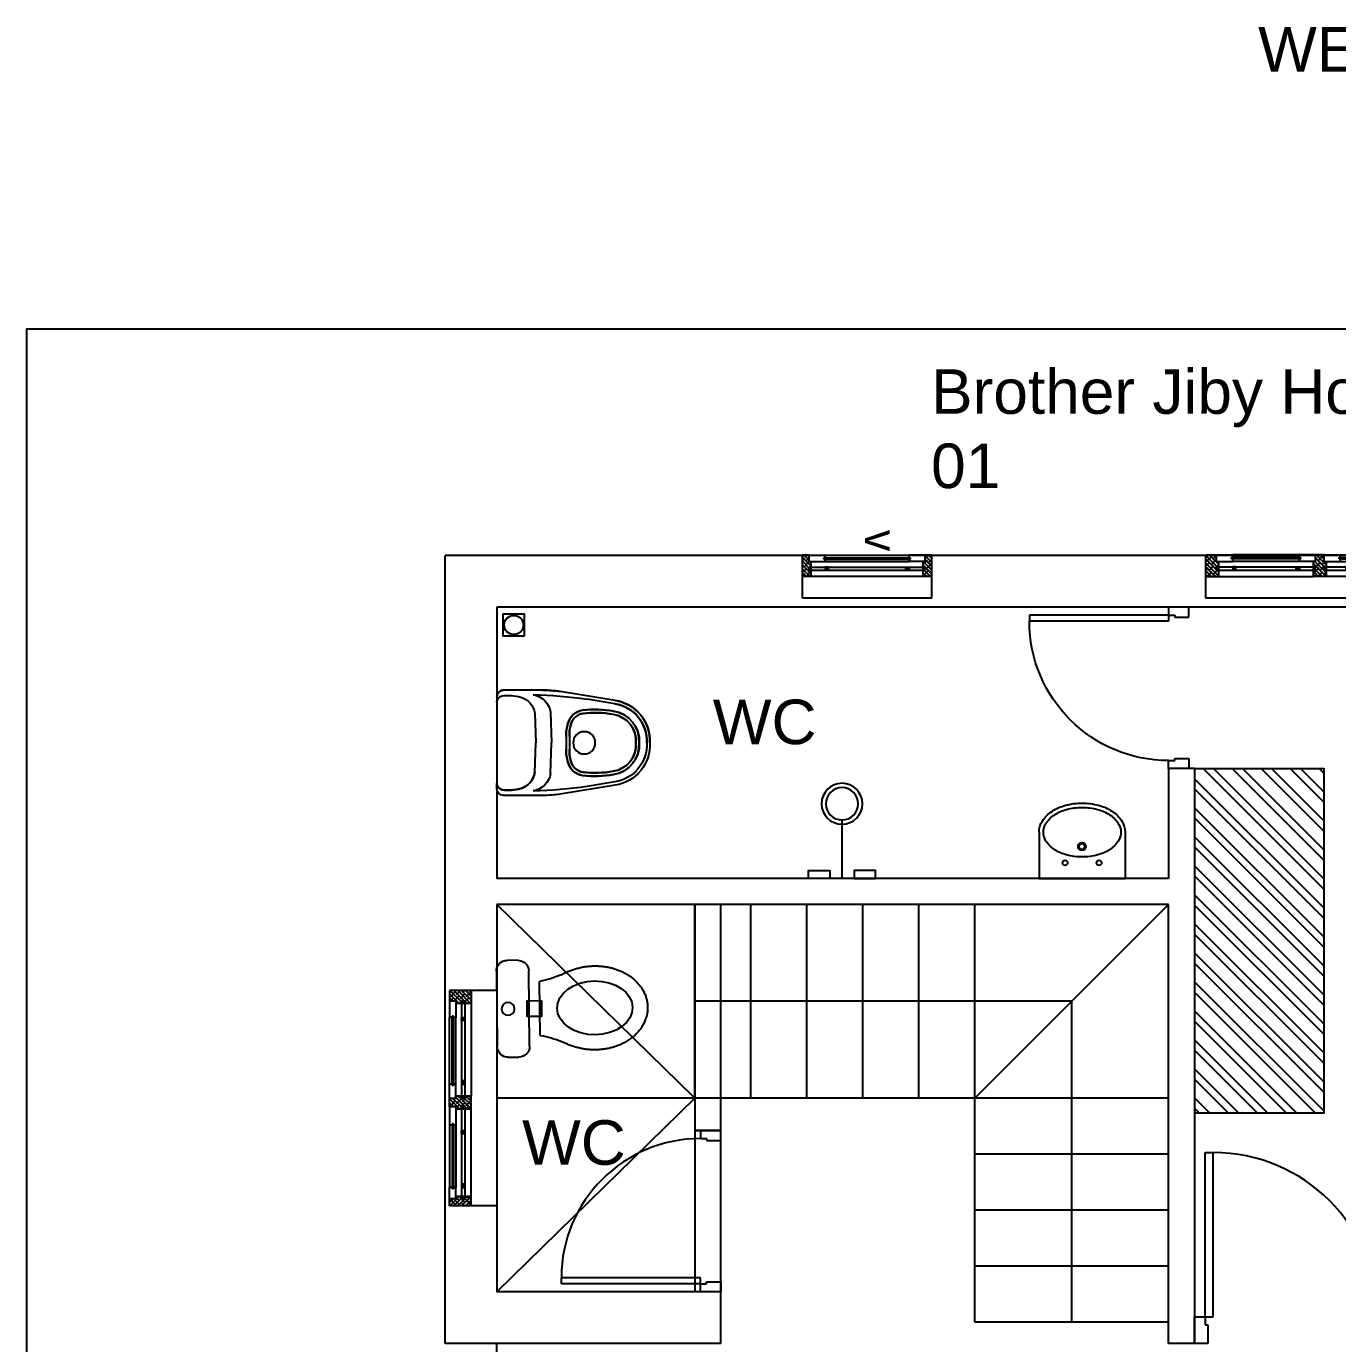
# Model space of a CAD drawing. Extents: x -4409 to 83729, y -39415 to 28842.
# Drawn here: x 25727 to 31817, y -25928 to -19811 of the extents above; entities that cross this region are included whole.
import ezdxf

# ---------------------------------------------------------------- set-up
doc = ezdxf.new("R2010")
doc.units = 0
doc.layers.get('0').update_dxf_attribs({"linetype": 'CONTINUOUS'})
for name, color, linetype in [('12_TEXT', 54, 'CONTINUOUS'), ('1_WALL', 7, 'CONTINUOUS'), ('4_JOINERY', 217, 'CONTINUOUS'), ('DOORS', 171, 'CONTINUOUS'), ('FIX', 161, 'CONTINUOUS'), ('SANITARIOS', 159, 'CONTINUOUS'), ('WALL', 1, 'CONTINUOUS'), ('WWW_CADBLOCKSFREE_COM', 7, 'CONTINUOUS')]:
    doc.layers.add(name, color=color, linetype=linetype)
doc.styles.add('1-100', font='txt', dxfattribs={"height": 24})
doc.styles.get("Standard").update_dxf_attribs({"font": 'arial.ttf'})

# ---------------------------------------------------------------- blocks, each defined once
blk = doc.blocks.new('*X62')
at = {"layer": '1_WALL', "color": 253, "linetype": 'CONTINUOUS'}
for p, q in [((31752.3, -23904.5), (31152.3, -23304.5)), ((31752.3, -23817.4), (31192.6, -23257.8)), ((31752.3, -23769.8), (31240.3, -23257.8)), ((31752.3, -23682.7), (31327.3, -23257.8)), ((31752.3, -23635.1), (31375, -23257.8)), ((31752.3, -23548), (31462, -23257.8)), ((31752.3, -23500.4), (31509.7, -23257.8)), ((31752.3, -23413.3), (31596.7, -23257.8)), ((31752.3, -23365.7), (31644.4, -23257.8)), ((31752.3, -23278.6), (31731.4, -23257.8)), ((31752.3, -23952.1), (31152.3, -23352.1)), ((31752.3, -24039.2), (31152.3, -23439.2)), ((31752.3, -24086.8), (31152.3, -23486.8)), ((31752.3, -24173.9), (31152.3, -23573.9)), ((31752.3, -24221.5), (31152.3, -23621.5)), ((31752.3, -24308.6), (31152.3, -23708.6)), ((31752.3, -24356.2), (31152.3, -23756.2)), ((31752.3, -24443.3), (31152.3, -23843.3)), ((31752.3, -24490.9), (31152.3, -23890.9)), ((31752.3, -24578), (31152.3, -23978)), ((31752.3, -24625.6), (31152.3, -24025.6)), ((31752.3, -24712.7), (31152.3, -24112.7)), ((31752.3, -24760.4), (31152.3, -24160.4)), ((31752.3, -24847.4), (31152.3, -24247.4)), ((31715, -24857.8), (31152.3, -24295.1)), ((31627.9, -24857.8), (31152.3, -24382.1)), ((31580.3, -24857.8), (31152.3, -24429.8)), ((31493.2, -24857.8), (31152.3, -24516.8)), ((31445.6, -24857.8), (31152.3, -24564.5)), ((31358.5, -24857.8), (31152.3, -24651.5)), ((31310.9, -24857.8), (31152.3, -24699.2)), ((31223.8, -24857.8), (31152.3, -24786.2)), ((31176.2, -24857.8), (31152.3, -24833.9))]:
    blk.add_line(p, q, dxfattribs=at)
blk = doc.blocks.new('ER5T')
at = {"layer": '4_JOINERY', "color": 150}
for p, q in [((169.14, -27.44), (19.14, -27.44)), ((19.14, -27.44), (19.14, -47.44)), ((169.14, -27.44), (169.14, -47.44)), ((19.14, -37.44), (25.14, -37.44)), ((19.14, -37.44), (69.14, -37.44)), ((19.14, -38.24), (19.94, -37.44)), ((19.14, -40.04), (21.74, -37.44)), ((19.14, -41.83), (23.53, -37.44)), ((19.14, -37.44), (19.14, -47.44)), ((19.14, -43.63), (25.14, -37.63)), ((19.14, -38.68), (19.37, -38.91)), ((19.14, -45.43), (25.14, -39.43)), ((19.14, -40.47), (20.27, -41.6)), ((19.14, -47.22), (24.47, -41.88)), ((19.14, -42.27), (21.16, -44.3)), ((19.82, -37.56), (22.06, -39.81)), ((20.72, -40.25), (22.96, -42.5)), ((22.51, -38.46), (24.44, -40.38)), ((23.29, -37.44), (23.86, -38.01)), ((23.41, -41.15), (25.14, -42.88)), ((24.28, -40.38), (69.99, -40.38)), ((24.28, -40.38), (24.28, -41.88)), ((24.28, -41.88), (69.99, -41.88)), ((25.08, -37.44), (25.14, -37.49)), ((25.14, -37.44), (25.14, -44.44)), ((31.64, -41.8), (33.05, -40.38)), ((31.64, -41.35), (32.61, -40.38)), ((31.64, -40.91), (32.16, -40.38)), ((31.64, -40.47), (31.72, -40.38)), ((31.64, -40.38), (33.14, -40.38)), ((31.64, -41.88), (31.64, -40.38)), ((33.14, -41.88), (31.64, -41.88)), ((31.99, -41.88), (33.14, -40.74)), ((32.43, -41.88), (33.14, -41.18)), ((32.87, -41.88), (33.14, -41.62)), ((33.14, -40.38), (33.14, -41.88)), ((62.64, -40.38), (61.14, -40.38)), ((61.14, -40.38), (61.14, -41.88)), ((62.28, -41.88), (61.14, -40.74)), ((61.84, -41.88), (61.14, -41.18)), ((61.4, -41.88), (61.14, -41.62)), ((61.14, -41.88), (62.64, -41.88)), ((62.64, -41.8), (61.22, -40.38)), ((62.64, -41.35), (61.67, -40.38)), ((62.64, -40.91), (62.11, -40.38)), ((62.64, -40.47), (62.55, -40.38)), ((62.64, -41.88), (62.64, -40.38)), ((75.14, -37.44), (69.14, -37.44)), ((69.14, -37.44), (69.14, -44.44)), ((69.14, -37.92), (69.62, -37.44)), ((69.14, -39.71), (71.41, -37.44)), ((69.14, -43.31), (75.01, -37.44)), ((69.14, -42.59), (69.94, -43.4)), ((69.37, -37.44), (70.84, -38.91)), ((69.5, -39.36), (71.74, -41.6)), ((69.8, -44.44), (75.14, -39.1)), ((69.99, -40.66), (73.21, -37.44)), ((69.99, -40.38), (69.99, -41.88)), ((70.14, -45.9), (74.28, -41.75)), ((70.39, -42.05), (72.64, -44.3)), ((70.39, -47.44), (75.14, -42.69)), ((71.29, -37.56), (73.54, -39.81)), ((72.19, -40.25), (74.43, -42.5)), ((73.99, -38.46), (75.14, -39.61)), ((74.28, -40.38), (117.99, -40.38)), ((74.28, -40.38), (74.28, -41.88)), ((74.28, -41.88), (117.99, -41.88)), ((74.76, -37.44), (75.14, -37.81)), ((75.14, -37.44), (75.14, -44.44)), ((117.14, -37.44), (75.14, -37.44)), ((84.14, -41.8), (85.55, -40.38)), ((84.14, -41.35), (85.11, -40.38)), ((84.14, -40.91), (84.66, -40.38)), ((84.14, -40.47), (84.22, -40.38)), ((84.14, -40.38), (85.64, -40.38)), ((84.14, -41.88), (84.14, -40.38)), ((85.64, -41.88), (84.14, -41.88)), ((84.49, -41.88), (85.64, -40.74)), ((84.93, -41.88), (85.64, -41.18)), ((85.37, -41.88), (85.64, -41.62)), ((85.64, -40.38), (85.64, -41.88)), ((110.64, -40.38), (109.14, -40.38)), ((109.14, -40.38), (109.14, -41.88)), ((110.28, -41.88), (109.14, -40.74)), ((109.84, -41.88), (109.14, -41.18)), ((109.4, -41.88), (109.14, -41.62)), ((109.14, -41.88), (110.64, -41.88)), ((110.64, -41.8), (109.22, -40.38)), ((110.64, -41.35), (109.67, -40.38)), ((110.64, -40.91), (110.11, -40.38)), ((110.64, -40.47), (110.55, -40.38)), ((110.64, -41.88), (110.64, -40.38)), ((123.14, -37.44), (117.14, -37.44)), ((117.14, -37.44), (117.14, -44.44)), ((117.14, -37.6), (117.29, -37.44)), ((117.14, -39.39), (119.09, -37.44)), ((117.14, -42.98), (122.68, -37.44)), ((117.14, -37.52), (117.62, -38.01)), ((117.14, -39.32), (118.52, -40.7)), ((117.48, -44.44), (123.14, -38.78)), ((117.91, -41.88), (119.42, -43.4)), ((117.94, -40.38), (120.89, -37.44)), ((117.99, -40.38), (117.99, -41.88)), ((118.14, -45.58), (122.28, -41.43)), ((118.14, -47.37), (123.14, -42.37)), ((118.85, -37.44), (120.32, -38.91)), ((118.97, -39.36), (121.21, -41.6)), ((119.87, -42.05), (122.11, -44.3)), ((120.76, -37.56), (123.01, -39.81)), ((121.66, -40.25), (122.28, -40.87)), ((122.28, -40.38), (165.99, -40.38)), ((122.28, -40.38), (122.28, -41.88)), ((122.28, -41.88), (165.99, -41.88)), ((123.14, -37.44), (123.14, -44.44)), ((169.14, -37.44), (123.14, -37.44)), ((129.64, -41.8), (131.05, -40.38)), ((129.64, -41.35), (130.61, -40.38)), ((129.64, -40.91), (130.16, -40.38)), ((129.64, -40.47), (129.72, -40.38)), ((129.64, -40.38), (131.14, -40.38)), ((129.64, -41.88), (129.64, -40.38)), ((131.14, -41.88), (129.64, -41.88)), ((129.99, -41.88), (131.14, -40.74)), ((130.43, -41.88), (131.14, -41.18)), ((130.87, -41.88), (131.14, -41.62)), ((131.14, -40.38), (131.14, -41.88)), ((158.64, -40.38), (157.14, -40.38)), ((157.14, -40.38), (157.14, -41.88)), ((158.28, -41.88), (157.14, -40.74)), ((157.84, -41.88), (157.14, -41.18)), ((157.4, -41.88), (157.14, -41.62)), ((157.14, -41.88), (158.64, -41.88)), ((158.64, -41.8), (157.22, -40.38)), ((158.64, -41.35), (157.67, -40.38)), ((158.64, -40.91), (158.11, -40.38)), ((158.64, -40.47), (158.55, -40.38)), ((158.64, -41.88), (158.64, -40.38)), ((169.14, -37.44), (165.14, -37.44)), ((165.14, -37.44), (165.14, -44.44)), ((165.14, -39.07), (166.77, -37.44)), ((165.14, -39.64), (165.3, -39.81)), ((165.14, -42.66), (165.91, -41.88)), ((165.16, -44.44), (169.14, -40.46)), ((165.58, -41.88), (166.2, -42.5)), ((165.62, -40.38), (168.56, -37.44)), ((165.75, -38.46), (167.99, -40.7)), ((165.99, -41.81), (169.14, -38.66)), ((165.99, -40.38), (165.99, -41.88)), ((166.14, -45.25), (169.14, -42.25)), ((166.52, -37.44), (167.1, -38.01)), ((166.65, -41.15), (168.89, -43.4)), ((168.32, -37.44), (169.14, -38.25)), ((168.44, -39.36), (169.14, -40.05)), ((19.14, -45.86), (19.37, -46.09)), ((19.14, -47.44), (24.14, -47.44)), ((19.82, -44.74), (22.06, -46.99)), ((20.72, -47.44), (25.14, -43.02)), ((21.61, -42.95), (23.86, -45.19)), ((22.51, -45.64), (24.14, -47.27)), ((22.51, -47.44), (24.14, -45.81)), ((24.14, -44.44), (24.14, -47.44)), ((24.14, -44.44), (25.14, -44.44)), ((24.14, -47.44), (31.64, -47.44)), ((24.31, -43.85), (24.9, -44.44)), ((25.14, -44.44), (31.64, -44.44)), ((31.04, -45.64), (31.04, -46.24)), ((31.64, -45.64), (31.04, -45.64)), ((31.64, -46.24), (31.04, -46.24)), ((62.64, -44.44), (31.64, -44.44)), ((31.64, -44.44), (31.64, -45.64)), ((62.64, -45.64), (31.64, -45.64)), ((62.64, -46.24), (31.64, -46.24)), ((31.64, -46.24), (31.64, -47.44)), ((62.64, -47.44), (31.64, -47.44)), ((62.64, -44.44), (62.64, -45.64)), ((69.14, -44.44), (62.64, -44.44)), ((62.64, -45.64), (63.24, -45.64)), ((62.64, -46.24), (62.64, -47.44)), ((62.64, -46.24), (63.24, -46.24)), ((70.14, -47.44), (62.64, -47.44)), ((63.24, -45.64), (63.24, -46.24)), ((69.14, -44.39), (69.19, -44.44)), ((70.14, -44.44), (69.14, -44.44)), ((70.14, -44.44), (70.14, -47.44)), ((70.14, -45.39), (70.84, -46.09)), ((70.14, -47.18), (70.39, -47.44)), ((74.14, -47.44), (70.14, -47.44)), ((71.29, -44.74), (73.54, -46.99)), ((72.19, -47.44), (74.14, -45.49)), ((73.09, -42.95), (74.58, -44.44)), ((73.99, -45.64), (74.14, -45.79)), ((73.99, -47.44), (74.14, -47.29)), ((74.14, -44.44), (74.14, -47.44)), ((74.14, -44.44), (75.14, -44.44)), ((74.14, -47.44), (81.64, -47.44)), ((75.14, -44.44), (81.64, -44.44)), ((81.04, -45.64), (81.04, -46.24)), ((81.64, -45.64), (81.04, -45.64)), ((81.64, -46.24), (81.04, -46.24)), ((81.64, -44.44), (81.64, -45.64)), ((81.64, -44.44), (110.64, -44.44)), ((81.64, -45.64), (110.64, -45.64)), ((81.64, -46.24), (81.64, -47.44)), ((81.64, -46.24), (110.64, -46.24)), ((81.64, -47.44), (110.64, -47.44)), ((117.14, -44.44), (110.64, -44.44)), ((110.64, -44.44), (110.64, -45.64)), ((110.64, -45.64), (111.24, -45.64)), ((110.64, -46.24), (111.24, -46.24)), ((110.64, -46.24), (110.64, -47.44)), ((118.14, -47.44), (110.64, -47.44)), ((111.24, -45.64), (111.24, -46.24)), ((118.14, -44.44), (117.14, -44.44)), ((118.07, -43.85), (120.32, -46.09)), ((118.14, -44.44), (118.14, -47.44)), ((122.14, -47.44), (118.14, -47.44)), ((118.97, -46.54), (119.87, -47.44)), ((119.87, -47.44), (122.14, -45.17)), ((120.76, -44.74), (122.14, -46.12)), ((121.66, -47.44), (122.14, -46.96)), ((122.14, -44.44), (122.14, -47.44)), ((122.14, -44.44), (123.14, -44.44)), ((122.14, -47.44), (129.64, -47.44)), ((122.56, -42.95), (123.14, -43.52)), ((122.87, -44.44), (123.14, -44.17)), ((123.14, -44.44), (129.64, -44.44)), ((129.04, -45.64), (129.04, -46.24)), ((129.64, -45.64), (129.04, -45.64)), ((129.64, -46.24), (129.04, -46.24)), ((129.64, -44.44), (129.64, -45.64)), ((129.64, -44.44), (158.64, -44.44)), ((129.64, -45.64), (158.64, -45.64)), ((129.64, -46.24), (129.64, -47.44)), ((129.64, -46.24), (158.64, -46.24)), ((129.64, -47.44), (158.64, -47.44)), ((158.64, -44.44), (158.64, -45.64)), ((165.14, -44.44), (158.64, -44.44)), ((158.64, -45.64), (159.24, -45.64)), ((158.64, -46.24), (158.64, -47.44)), ((158.64, -46.24), (159.24, -46.24)), ((166.14, -47.44), (158.64, -47.44)), ((159.24, -45.64), (159.24, -46.24)), ((165.14, -43.23), (167.1, -45.19)), ((166.14, -44.44), (165.14, -44.44)), ((166.14, -47.05), (169.14, -44.05)), ((166.14, -44.44), (166.14, -47.44)), ((166.14, -46.03), (167.54, -47.44)), ((169.14, -47.44), (166.14, -47.44)), ((167.54, -43.85), (169.14, -45.44)), ((167.54, -47.44), (169.14, -45.85)), ((168.44, -46.54), (169.14, -47.23))]:
    blk.add_line(p, q, dxfattribs=at)
blk = doc.blocks.new('WC-1')
at = {"layer": 'FIX'}
for p, q in [((-17.5, 0), (17.5, 0)), ((-22.5, -10), (-22.5, -5)), ((22.5, -5), (22.5, -10)), ((17.5, -15), (-17.5, -15)), ((12.5, -20), (-12.5, -20))]:
    blk.add_line(p, q, dxfattribs=at)
at = {"layer": 'FIX', "color": 1}
for points in [[(-3.5, -20.89), (-3.5, -13.89), (3.5, -13.89), (3.5, -20.89)], [(0, -63), (2.44, -62.66), (4.78, -61.67), (6.94, -60.05), (8.83, -57.87), (10.39, -55.22), (11.54, -52.2), (12.25, -48.91), (12.49, -45.5), (12.25, -42.09), (11.54, -38.8), (10.39, -35.78), (8.83, -33.13), (6.94, -30.95), (4.78, -29.33), (2.44, -28.34), (0, -28), (-2.44, -28.34), (-4.78, -29.33), (-6.94, -30.95), (-8.83, -33.13), (-10.39, -35.78), (-11.54, -38.8), (-12.25, -42.09), (-12.49, -45.5), (-12.25, -48.91), (-11.54, -52.2), (-10.39, -55.22), (-8.83, -57.87), (-6.94, -60.05), (-4.78, -61.67), (-2.44, -62.66)]]:
    blk.add_lwpolyline(points, close=True, dxfattribs=at)
at = {"layer": 'FIX'}
blk.add_lwpolyline([(-15.51, -30.05), (-15.73, -30.48), (-15.95, -30.91), (-16.17, -31.35), (-16.37, -31.79), (-16.57, -32.24), (-16.77, -32.68), (-16.96, -33.13), (-17.14, -33.58), (-17.32, -34.03), (-17.49, -34.48), (-17.65, -34.93), (-17.81, -35.38), (-17.96, -35.84), (-18.1, -36.29), (-18.24, -36.74), (-18.37, -37.2), (-18.49, -37.65), (-18.6, -38.1), (-18.71, -38.55), (-18.81, -39), (-18.9, -39.45), (-18.99, -39.9), (-19.07, -40.36), (-19.14, -40.81), (-19.21, -41.27), (-19.27, -41.72), (-19.32, -42.18), (-19.36, -42.64), (-19.4, -43.1), (-19.43, -43.55), (-19.46, -44.01), (-19.48, -44.47), (-19.49, -44.92), (-19.49, -45.38), (-19.49, -45.83), (-19.48, -46.28), (-19.47, -46.74), (-19.45, -47.2), (-19.42, -47.65), (-19.38, -48.11), (-19.34, -48.57), (-19.29, -49.03), (-19.24, -49.49), (-19.18, -49.94), (-19.11, -50.4), (-19.03, -50.86), (-18.95, -51.31), (-18.86, -51.76), (-18.76, -52.21), (-18.66, -52.66), (-18.55, -53.11), (-18.43, -53.55), (-18.31, -53.99), (-18.18, -54.43), (-18.04, -54.86), (-17.9, -55.29), (-17.75, -55.72), (-17.6, -56.14), (-17.43, -56.56), (-17.27, -56.98), (-17.09, -57.39), (-16.91, -57.79), (-16.73, -58.19), (-16.54, -58.58), (-16.34, -58.97), (-16.14, -59.35), (-15.93, -59.73), (-15.72, -60.1), (-15.5, -60.47), (-15.28, -60.83), (-15.05, -61.18), (-14.82, -61.52), (-14.59, -61.86), (-14.32, -62.24), (-14.03, -62.62), (-13.74, -62.99), (-13.44, -63.35), (-13.13, -63.71), (-12.82, -64.06), (-12.5, -64.4), (-12.17, -64.73), (-11.84, -65.05), (-11.5, -65.36), (-11.16, -65.67), (-10.81, -65.96), (-10.46, -66.25), (-10.1, -66.52), (-9.74, -66.79), (-9.37, -67.05), (-9, -67.29), (-8.63, -67.53), (-8.25, -67.75), (-7.86, -67.96), (-7.48, -68.17), (-7.08, -68.36), (-6.69, -68.55), (-6.29, -68.72), (-5.88, -68.88), (-5.47, -69.04), (-5.06, -69.18), (-4.65, -69.31), (-4.23, -69.43), (-3.81, -69.54), (-3.39, -69.64), (-2.97, -69.72), (-2.55, -69.79), (-2.12, -69.86), (-1.7, -69.91), (-1.27, -69.95), (-0.85, -69.98), (-0.42, -69.99), (0, -70), (0.42, -69.99), (0.85, -69.98), (1.27, -69.95), (1.7, -69.91), (2.12, -69.86), (2.55, -69.79), (2.97, -69.72), (3.39, -69.64), (3.81, -69.54), (4.23, -69.43), (4.65, -69.31), (5.06, -69.18), (5.47, -69.04), (5.88, -68.88), (6.29, -68.72), (6.69, -68.55), (7.08, -68.36), (7.48, -68.17), (7.86, -67.96), (8.25, -67.75), (8.63, -67.53), (9, -67.29), (9.37, -67.05), (9.74, -66.79), (10.1, -66.52), (10.46, -66.25), (10.81, -65.96), (11.16, -65.67), (11.5, -65.36), (11.84, -65.05), (12.17, -64.73), (12.5, -64.4), (12.82, -64.06), (13.13, -63.71), (13.44, -63.35), (13.74, -62.99), (14.03, -62.62), (14.32, -62.24), (14.59, -61.86), (14.82, -61.52), (15.05, -61.18), (15.28, -60.83), (15.5, -60.47), (15.72, -60.1), (15.93, -59.73), (16.14, -59.35), (16.34, -58.97), (16.54, -58.58), (16.73, -58.19), (16.91, -57.79), (17.09, -57.39), (17.27, -56.98), (17.43, -56.56), (17.6, -56.14), (17.75, -55.72), (17.9, -55.29), (18.04, -54.86), (18.18, -54.43), (18.31, -53.99), (18.43, -53.55), (18.55, -53.11), (18.66, -52.66), (18.76, -52.21), (18.86, -51.76), (18.95, -51.31), (19.03, -50.86), (19.11, -50.4), (19.18, -49.94), (19.24, -49.49), (19.29, -49.03), (19.34, -48.57), (19.38, -48.11), (19.42, -47.65), (19.45, -47.2), (19.47, -46.74), (19.48, -46.28), (19.49, -45.83), (19.49, -45.38), (19.49, -44.92), (19.48, -44.47), (19.46, -44.01), (19.43, -43.55), (19.4, -43.1), (19.36, -42.64), (19.32, -42.18), (19.27, -41.72), (19.21, -41.27), (19.14, -40.81), (19.07, -40.36), (18.99, -39.9), (18.9, -39.45), (18.81, -39), (18.71, -38.55), (18.6, -38.1), (18.49, -37.65), (18.37, -37.2), (18.24, -36.74), (18.1, -36.29), (17.96, -35.84), (17.81, -35.38), (17.65, -34.93), (17.49, -34.48), (17.32, -34.03), (17.14, -33.58), (16.96, -33.13), (16.77, -32.68), (16.57, -32.24), (16.37, -31.79), (16.17, -31.35), (15.95, -30.91), (15.73, -30.48), (15.51, -30.05)], dxfattribs=at)
at = {"layer": 'FIX', "color": 1}
blk.add_circle((0, -5.19), 3, dxfattribs=at)
at = {"layer": 'FIX'}
for centre, radius, start, end in [((-17.5, -5), 5, 90, 180), ((17.5, -5), 5, 0, 90), ((-17.5, -10), 5, 180, 270), ((17.5, -10), 5, 270, 0), ((-60.66, -11.05), 48.98, 337.17972, 349.47301), ((60.66, -11.05), 48.98, 190.52699, 202.82028)]:
    blk.add_arc(centre, radius, start, end, dxfattribs=at)
blk = doc.blocks.new('VCB')
at = {"layer": '4_JOINERY'}
for p, q in [((-24.55, 12), (75.45, 12)), ((-24.55, 12), (-24.55, -10)), ((75.45, 12), (75.45, -10)), ((-24.55, 0), (-18.55, 0)), ((-24.55, 0), (24.55, 0)), ((-24.55, -4.39), (-20.15, 0)), ((-24.55, 0), (-24.55, -10)), ((-20.39, 0), (-19.82, -0.57)), ((-18.6, 0), (-18.55, -0.05)), ((-18.55, 0), (-18.55, -7)), ((30.55, 0), (24.55, 0)), ((24.55, 0), (24.55, -7)), ((24.55, -0.48), (25.03, 0)), ((24.55, -2.28), (26.82, 0)), ((24.78, 0), (26.25, -1.47)), ((30.17, 0), (30.55, -0.37)), ((30.55, 0), (30.55, -7)), ((75.45, 0), (30.55, 0)), ((75.45, -4.39), (71.06, 0)), ((71.13, 0), (71.13, -7)), ((71.3, 0), (71.13, -0.17)), ((75.45, 0), (75.45, -10)), ((-24.55, -0.8), (-23.74, 0)), ((-24.55, -2.6), (-21.95, 0)), ((-24.55, -6.19), (-18.55, -0.19)), ((-24.55, -1.24), (-24.31, -1.47)), ((-24.55, -7.99), (-18.55, -1.99)), ((-24.55, -3.03), (-23.42, -4.16)), ((-24.55, -9.78), (-19.21, -4.45)), ((-24.55, -4.83), (-22.52, -6.86)), ((-23.86, -0.12), (-21.62, -2.37)), ((-22.97, -2.82), (-20.72, -5.06)), ((-22.97, -10), (-18.55, -5.58)), ((-22.07, -5.51), (-19.82, -7.75)), ((-21.17, -1.02), (-19.24, -2.95)), ((-20.27, -3.71), (-18.55, -5.44)), ((-19.4, -2.95), (25.4, -2.95)), ((-19.4, -2.95), (-19.4, -4.45)), ((-19.4, -4.45), (25.4, -4.45)), ((-12.05, -4.36), (-10.63, -2.95)), ((-12.05, -3.92), (-11.08, -2.95)), ((-12.05, -3.47), (-11.52, -2.95)), ((-12.05, -3.03), (-11.96, -2.95)), ((-12.05, -2.95), (-10.55, -2.95)), ((-12.05, -4.45), (-12.05, -2.95)), ((-10.55, -4.45), (-12.05, -4.45)), ((-11.69, -4.45), (-10.55, -3.3)), ((-11.25, -4.45), (-10.55, -3.74)), ((-10.81, -4.45), (-10.55, -4.18)), ((-10.55, -2.95), (-10.55, -4.45)), ((18.95, -2.95), (17.45, -2.95)), ((17.45, -2.95), (17.45, -4.45)), ((18.6, -4.45), (17.45, -3.3)), ((18.16, -4.45), (17.45, -3.74)), ((17.72, -4.45), (17.45, -4.18)), ((17.45, -4.45), (18.95, -4.45)), ((18.95, -4.36), (17.54, -2.95)), ((18.95, -3.92), (17.98, -2.95)), ((18.95, -3.47), (18.43, -2.95)), ((18.95, -3.03), (18.87, -2.95)), ((18.95, -4.45), (18.95, -2.95)), ((24.55, -5.87), (30.41, 0)), ((24.55, -5.15), (25.35, -5.96)), ((24.9, -1.92), (27.15, -4.16)), ((25.21, -7), (30.55, -1.66)), ((25.4, -3.22), (28.62, 0)), ((25.4, -2.95), (25.4, -4.45)), ((25.55, -8.46), (29.69, -4.31)), ((25.8, -4.61), (28.05, -6.86)), ((25.8, -10), (30.55, -5.26)), ((26.7, -0.12), (28.95, -2.37)), ((27.6, -2.82), (29.84, -5.06)), ((28.5, -5.51), (29.99, -7)), ((29.39, -1.02), (30.55, -2.17)), ((29.69, -2.95), (71.99, -2.95)), ((29.69, -2.95), (29.69, -4.45)), ((29.69, -4.45), (71.99, -4.45)), ((40.45, -4.36), (41.87, -2.95)), ((40.45, -3.92), (41.42, -2.95)), ((40.45, -3.47), (40.98, -2.95)), ((40.45, -3.03), (40.54, -2.95)), ((40.45, -2.95), (41.95, -2.95)), ((40.45, -4.45), (40.45, -2.95)), ((41.95, -4.45), (40.45, -4.45)), ((40.81, -4.45), (41.95, -3.3)), ((41.25, -4.45), (41.95, -3.74)), ((41.69, -4.45), (41.95, -4.18)), ((41.95, -2.95), (41.95, -4.45)), ((66.95, -2.95), (65.45, -2.95)), ((65.45, -2.95), (65.45, -4.45)), ((66.6, -4.45), (65.45, -3.3)), ((66.16, -4.45), (65.45, -3.74)), ((65.72, -4.45), (65.45, -4.18)), ((65.45, -4.45), (66.95, -4.45)), ((66.95, -4.36), (65.54, -2.95)), ((66.95, -3.92), (65.98, -2.95)), ((66.95, -3.47), (66.43, -2.95)), ((66.95, -3.03), (66.87, -2.95)), ((66.95, -4.45), (66.95, -2.95)), ((72.08, -1.02), (71.13, -1.97)), ((75.45, -6.19), (71.13, -1.87)), ((75.45, -9.78), (71.13, -5.46)), ((72.98, -5.51), (71.49, -7)), ((73.87, -2.82), (71.63, -5.06)), ((75.45, -7.99), (71.91, -4.45)), ((71.99, -2.95), (71.99, -4.45)), ((74.77, -0.12), (72.53, -2.37)), ((75.45, -2.6), (72.86, 0)), ((75.45, -4.83), (73.43, -6.86)), ((75.45, -3.03), (74.32, -4.16)), ((75.45, -0.8), (74.65, 0)), ((75.45, -1.24), (75.22, -1.47)), ((-24.55, -8.42), (-24.31, -8.65)), ((-24.55, -10), (-19.55, -10)), ((-23.86, -7.31), (-21.62, -9.55)), ((-21.17, -8.2), (-19.55, -9.83)), ((-21.17, -10), (-19.55, -8.38)), ((-19.55, -7), (-19.55, -10)), ((-19.55, -7), (-18.55, -7)), ((-19.55, -10), (-12.05, -10)), ((-19.37, -6.41), (-18.78, -7)), ((-18.55, -7), (-12.05, -7)), ((-12.65, -8.2), (-12.65, -8.8)), ((-12.05, -8.2), (-12.65, -8.2)), ((-12.05, -8.8), (-12.65, -8.8)), ((18.95, -7), (-12.05, -7)), ((-12.05, -7), (-12.05, -8.2)), ((18.95, -8.2), (-12.05, -8.2)), ((18.95, -8.8), (-12.05, -8.8)), ((-12.05, -8.8), (-12.05, -10)), ((18.95, -10), (-12.05, -10)), ((18.95, -7), (18.95, -8.2)), ((24.55, -7), (18.95, -7)), ((18.95, -8.2), (19.55, -8.2)), ((18.95, -8.8), (18.95, -10)), ((18.95, -8.8), (19.55, -8.8)), ((25.55, -10), (18.95, -10)), ((19.55, -8.2), (19.55, -8.8)), ((24.55, -6.95), (24.6, -7)), ((25.55, -7), (24.55, -7)), ((25.55, -7), (25.55, -10)), ((25.55, -7.95), (26.25, -8.65)), ((25.55, -9.74), (25.8, -10)), ((29.55, -10), (25.55, -10)), ((26.7, -7.31), (28.95, -9.55)), ((27.6, -10), (29.55, -8.05)), ((29.39, -8.2), (29.55, -8.36)), ((29.39, -10), (29.55, -9.85)), ((29.55, -7), (29.55, -10)), ((29.55, -7), (30.55, -7)), ((29.55, -10), (37.95, -10)), ((30.55, -7), (37.95, -7)), ((37.35, -8.2), (37.35, -8.8)), ((37.95, -8.2), (37.35, -8.2)), ((37.95, -8.8), (37.35, -8.8)), ((37.95, -7), (37.95, -8.2)), ((37.95, -7), (66.95, -7)), ((37.95, -8.2), (66.95, -8.2)), ((37.95, -8.8), (37.95, -10)), ((37.95, -8.8), (66.95, -8.8)), ((37.95, -10), (66.95, -10)), ((71.13, -7), (66.95, -7)), ((66.95, -7), (66.95, -8.2)), ((66.95, -8.2), (67.55, -8.2)), ((66.95, -8.8), (67.55, -8.8)), ((66.95, -8.8), (66.95, -10)), ((72.13, -10), (66.95, -10)), ((67.55, -8.2), (67.55, -8.8)), ((72.13, -7), (71.13, -7)), ((72.13, -7), (72.13, -10)), ((73.87, -10), (72.13, -8.26)), ((75.45, -10), (72.13, -10)), ((74.77, -7.31), (72.53, -9.55)), ((75.45, -8.42), (75.22, -8.65))]:
    blk.add_line(p, q, dxfattribs=at)
blk = doc.blocks.new('RYTREYR')
at = {"layer": 'DOORS'}
for p, q in [((6351.54, 1005.98), (6351.54, 1082.23)), ((6351.54, 1082.23), (6355.29, 1082.23)), ((6355.29, 1005.98), (6355.29, 1082.23)), ((6351.54, 1005.98), (6355.29, 1005.98))]:
    blk.add_line(p, q, dxfattribs=at)
at = {"layer": 'DOORS', "linetype": 'CONTINUOUS'}
for p, q in [((6346.54, 993.48), (6346.54, 1005.98)), ((6346.54, 1005.98), (6351.54, 1005.98)), ((6351.54, 1005.98), (6351.54, 1002.23)), ((6436.54, 1005.98), (6431.54, 1005.98)), ((6431.54, 1005.98), (6431.54, 1002.23)), ((6436.54, 993.48), (6436.54, 1005.98)), ((6351.54, 1002.23), (6352.79, 1002.23)), ((6352.79, 1002.23), (6352.79, 993.48)), ((6430.29, 1002.23), (6430.29, 993.48)), ((6431.54, 1002.23), (6430.29, 1002.23)), ((6352.79, 993.48), (6346.54, 993.48)), ((6430.29, 993.48), (6436.54, 993.48))]:
    blk.add_line(p, q, dxfattribs=at)
at = {"layer": 'DOORS'}
blk.add_arc((6355.29, 1005.98), 76.25, 0.00387, 89.99831, dxfattribs=at)
blk = doc.blocks.new('TRH')
at = {"layer": 'DOORS'}
for p, q in [((39041.2, 2496.14), (39041.2, 2565.13)), ((39041.2, 2565.13), (39044.2, 2565.13)), ((39044.2, 2496.14), (39044.2, 2565.13)), ((39041.2, 2496.14), (39044.2, 2496.14))]:
    blk.add_line(p, q, dxfattribs=at)
at = {"layer": 'DOORS', "linetype": 'CONTINUOUS'}
for p, q in [((39037.19, 2486.13), (39037.19, 2496.14)), ((39037.19, 2496.14), (39041.2, 2496.14)), ((39041.2, 2496.14), (39041.2, 2493.14)), ((39041.2, 2493.14), (39042.2, 2493.14)), ((39042.2, 2493.14), (39042.2, 2486.13)), ((39112.19, 2493.14), (39112.19, 2486.13)), ((39113.19, 2493.14), (39112.19, 2493.14)), ((39117.19, 2496.14), (39113.19, 2496.14)), ((39113.19, 2496.14), (39113.19, 2493.14)), ((39117.19, 2486.13), (39117.19, 2496.14)), ((39042.2, 2486.13), (39037.19, 2486.13)), ((39112.19, 2486.13), (39117.19, 2486.13))]:
    blk.add_line(p, q, dxfattribs=at)
at = {"layer": 'DOORS'}
blk.add_arc((39044.2, 2496.14), 68.99, 360, 90, dxfattribs=at)
blk = doc.blocks.new('EWR4')
at = {"layer": '4_JOINERY', "color": 150}
for p, q in [((5.38, -6.84), (5.38, -9.84)), ((5.38, -8.43), (6.97, -6.84)), ((25.38, -6.84), (5.38, -6.84)), ((6.78, -9.84), (5.38, -8.43)), ((8.38, -9.84), (5.38, -9.84)), ((5.38, -9.84), (5.38, -17.34)), ((6.27, -7.54), (5.58, -6.84)), ((5.76, -9.84), (8.76, -6.84)), ((8.97, -8.43), (7.38, -6.84)), ((7.56, -9.84), (10.56, -6.84)), ((9.58, -10.84), (7.62, -8.88)), ((8.38, -10.82), (12.36, -6.84)), ((8.38, -9.84), (8.38, -10.84)), ((8.38, -10.84), (8.38, -17.34)), ((15.38, -10.84), (8.38, -10.84)), ((11.66, -9.33), (9.42, -7.09)), ((10.15, -10.84), (10.93, -10.06)), ((10.93, -10.4), (10.32, -9.78)), ((10.93, -63.7), (10.93, -9.99)), ((12.43, -9.99), (10.93, -9.99)), ((11.01, -9.99), (14.15, -6.84)), ((14.36, -10.23), (12.11, -7.99)), ((12.43, -10.36), (15.38, -7.41)), ((12.43, -63.7), (12.43, -9.99)), ((13.46, -7.54), (12.76, -6.84)), ((13.17, -10.84), (13.01, -10.68)), ((13.75, -10.84), (15.38, -9.21)), ((15.38, -7.66), (14.56, -6.84)), ((15.38, -9.45), (14.81, -8.88)), ((15.38, -6.84), (15.38, -10.84)), ((15.38, -6.84), (15.38, -62.84)), ((25.38, -6.84), (25.38, -66.84)), ((6.58, -17.34), (5.38, -17.34)), ((5.38, -56.34), (5.38, -17.34)), ((6.58, -17.34), (6.58, -16.74)), ((7.18, -16.74), (6.58, -16.74)), ((6.58, -56.34), (6.58, -17.34)), ((7.18, -17.34), (7.18, -16.74)), ((8.38, -17.34), (7.18, -17.34)), ((7.18, -56.34), (7.18, -17.34)), ((8.38, -56.34), (8.38, -17.34)), ((10.93, -18.84), (10.93, -17.34)), ((10.93, -17.34), (12.43, -17.34)), ((10.93, -17.7), (12.08, -18.84)), ((10.93, -18.14), (11.63, -18.84)), ((11.02, -17.34), (12.43, -18.75)), ((11.46, -17.34), (12.43, -18.31)), ((11.9, -17.34), (12.43, -17.87)), ((12.34, -17.34), (12.43, -17.43)), ((12.43, -17.34), (12.43, -18.84)), ((10.93, -18.58), (11.19, -18.84)), ((12.43, -18.84), (10.93, -18.84)), ((10.93, -55.1), (11.19, -54.84)), ((10.93, -55.55), (11.63, -54.84)), ((10.93, -55.99), (12.08, -54.84)), ((12.43, -54.84), (10.93, -54.84)), ((10.93, -54.84), (10.93, -56.34)), ((11.02, -56.34), (12.43, -54.93)), ((12.43, -56.34), (12.43, -54.84)), ((6.58, -56.34), (5.38, -56.34)), ((5.38, -63.84), (5.38, -56.34)), ((6.58, -56.34), (6.58, -56.94)), ((7.18, -56.94), (6.58, -56.94)), ((8.38, -56.34), (7.18, -56.34)), ((7.18, -56.34), (7.18, -56.94)), ((8.38, -62.84), (8.38, -56.34)), ((10.93, -56.34), (12.43, -56.34)), ((11.46, -56.34), (12.43, -55.37)), ((11.9, -56.34), (12.43, -55.81)), ((12.34, -56.34), (12.43, -56.26)), ((8.38, -63.84), (5.38, -63.84)), ((5.38, -63.84), (5.38, -66.84)), ((5.38, -66.11), (7.65, -63.84)), ((5.38, -64.32), (5.85, -63.84)), ((6.11, -66.84), (5.38, -66.11)), ((25.38, -66.84), (5.38, -66.84)), ((6.44, -66.84), (10.44, -62.84)), ((8.07, -65.21), (6.7, -63.84)), ((7.9, -66.84), (6.72, -65.66)), ((8.24, -66.84), (11.39, -63.7)), ((8.38, -63.84), (8.38, -62.84)), ((15.38, -62.84), (8.38, -62.84)), ((8.38, -63.11), (8.65, -62.84)), ((10.76, -66.11), (8.52, -63.87)), ((9.87, -63.42), (9.29, -62.84)), ((9.7, -66.84), (9.42, -66.56)), ((10.03, -66.84), (14.03, -62.84)), ((12.43, -63.7), (10.93, -63.7)), ((13.29, -66.84), (11.21, -64.76)), ((11.83, -66.84), (15.38, -63.3)), ((12.56, -64.32), (11.94, -63.7)), ((15.25, -65.21), (13.01, -62.97)), ((13.63, -66.84), (15.38, -65.09)), ((15.09, -66.84), (13.91, -65.66)), ((15.38, -62.84), (15.38, -66.84))]:
    blk.add_line(p, q, dxfattribs=at)
blk = doc.blocks.new('IIIIIIIIIIIIIIIIIIII')
at = {"layer": 'SANITARIOS', "color": 7}
for p, q in [((788.4331, 262.0067), (788.4591, 262.0067)), ((788.4591, 262.0067), (788.836, 262.0067)), ((788.4591, 262.0067), (788.836, 262.0067)), ((788.862, 262.0067), (788.836, 262.0067)), ((788.4031, 261.7926), (788.4031, 261.9767)), ((788.892, 261.7926), (788.892, 261.9767)), ((788.5095, 261.8306), (788.6476, 261.8258)), ((788.7857, 261.8306), (788.6476, 261.8258)), ((788.5053, 261.7572), (788.6476, 261.7523)), ((788.7899, 261.7572), (788.6476, 261.7523)), ((788.4511, 261.4567), (788.4096, 261.7126)), ((788.8441, 261.4567), (788.8856, 261.7126)), ((788.6174, 261.6699), (788.6778, 261.6699)), ((788.6177, 261.6849), (788.6476, 261.6849)), ((788.6476, 261.6849), (788.6775, 261.6849)), ((788.4659, 261.4591), (788.4452, 261.587)), ((788.8293, 261.4591), (788.85, 261.587))]:
    blk.add_line(p, q, dxfattribs=at)
for points in [[(788.6476, 261.2957, -0.382405), (788.4511, 261.4567), (788.4096, 261.7126, -0.040213), (788.4031, 261.7926), (788.4031, 261.9767, -0.414214), (788.4331, 262.0067), (788.4591, 262.0067)], [(788.4591, 262.0067, 0.364314), (788.4296, 261.9818, 0.112271), (788.4354, 261.8953, 0.278416), (788.5095, 261.8306), (788.6476, 261.8258)], [(788.6476, 261.2957, 0.382405), (788.8441, 261.4567), (788.8856, 261.7126, 0.040213), (788.892, 261.7926), (788.892, 261.9767, 0.414214), (788.862, 262.0067), (788.836, 262.0067)], [(788.836, 262.0067, -0.364314), (788.8656, 261.9818, -0.112271), (788.8598, 261.8953, -0.278416), (788.7857, 261.8306), (788.6476, 261.8258)], [(788.6476, 261.3107, -0.383569), (788.4659, 261.4591), (788.4452, 261.587)], [(788.6476, 261.3107, 0.383569), (788.8293, 261.4591), (788.85, 261.587)]]:
    blk.add_lwpolyline(points, format="xyb", dxfattribs=at)
for points in [[(788.5053, 261.7572), (788.6476, 261.7523)], [(788.7899, 261.7572), (788.6476, 261.7523)]]:
    blk.add_lwpolyline(points, dxfattribs=at)
for points in [[(788.6476, 261.3457, -0.3863), (788.5005, 261.4644, -0.069564), (788.4959, 261.6085, -0.301962), (788.5583, 261.6771, -0.087243), (788.6177, 261.6849), (788.6476, 261.6849), (788.6775, 261.6849, -0.087243), (788.7369, 261.6771, -0.301962), (788.7993, 261.6085, -0.069564), (788.7947, 261.4644, -0.3863)], [(788.6476, 261.3607, -0.388576), (788.5153, 261.4668, -0.069453), (788.5108, 261.6065, -0.302408), (788.5624, 261.6626, -0.08847), (788.6174, 261.6699), (788.6778, 261.6699, -0.08847), (788.7328, 261.6626, -0.302408), (788.7844, 261.6065, -0.069453), (788.7799, 261.4668, -0.388576)]]:
    blk.add_lwpolyline(points, format="xyb", close=True, dxfattribs=at)
blk.add_circle((788.6476, 261.6011), 0.0515, dxfattribs=at)
blk.add_circle((788.6476, 261.6011), 0.0515, dxfattribs=at)
for centre, radius, start, end in [((788.4331, 261.9767), 0.03, 90, 180), ((788.4591, 261.9767), 0.03, 90, 170.06947), ((788.836, 261.9767), 0.03, 9.93053, 90), ((788.862, 261.9767), 0.03, 0, 90), ((788.6227, 261.9514), 0.1955, 171.0536, 196.67696), ((788.6725, 261.9514), 0.1955, 343.32304, 8.9464), ((788.5261, 261.9243), 0.0952, 197.72096, 259.95307), ((788.7691, 261.9243), 0.0952, 280.04693, 342.27904), ((788.5226, 261.8553), 0.0997, 190.17258, 260.02856), ((790.3266, 261.8682), 1.9024, 180.91721, 188.49959), ((788.5226, 261.8553), 0.0997, 190.17258, 260.02856), ((790.3266, 261.8682), 1.9024, 180.91721, 188.49959), ((788.7726, 261.8553), 0.0997, 279.97144, 349.82742), ((788.7726, 261.8553), 0.0997, 279.97144, 349.82742), ((786.9686, 261.8682), 1.9024, 351.50041, 359.08279), ((786.9686, 261.8682), 1.9024, 351.50041, 359.08279), ((788.9031, 261.7926), 0.5, 180, 189.21126), ((788.392, 261.7926), 0.5, 350.78874, 0), ((788.5787, 261.5958), 0.0838, 104.10175, 171.31106), ((788.5787, 261.5958), 0.0688, 103.74079, 171.04381), ((788.6103, 261.5121), 0.173, 87.55748, 107.5015), ((788.6103, 261.5121), 0.158, 87.44414, 107.66724), ((788.6849, 261.5121), 0.173, 72.4985, 92.44252), ((788.6849, 261.5121), 0.158, 72.33276, 92.55586), ((788.7165, 261.5958), 0.0688, 8.95619, 76.25921), ((788.7165, 261.5958), 0.0838, 8.68894, 75.89825), ((789.0134, 261.5529), 0.5205, 173.8689, 189.78625), ((789.0134, 261.5529), 0.5055, 173.90845, 189.80046), ((788.2818, 261.5529), 0.5055, 350.19954, 6.09155), ((788.2818, 261.5529), 0.5205, 350.21375, 6.1311), ((788.6392, 261.4859), 0.1904, 188.81413, 272.52262), ((788.6392, 261.4859), 0.1754, 188.7975, 272.73852), ((788.6394, 261.486), 0.1406, 188.84801, 273.33421), ((788.6394, 261.486), 0.1256, 188.79316, 273.73293), ((788.6558, 261.486), 0.1256, 266.26707, 351.20684), ((788.6558, 261.486), 0.1406, 266.66579, 351.15199), ((788.656, 261.4859), 0.1754, 267.26148, 351.2025), ((788.656, 261.4859), 0.1904, 267.47738, 351.18587)]:
    blk.add_arc(centre, radius, start, end, dxfattribs=at)
blk = doc.blocks.new('CHUV')
at = {"color": 252}
blk.add_lwpolyline([(23.4602, 11.9336), (23.4602, 12.2056)], dxfattribs=at)
for points in [[(23.4031, 11.9336), (23.3051, 11.9336), (23.3051, 11.9706), (23.4031, 11.9706)], [(23.5173, 11.9336), (23.6152, 11.9336), (23.6152, 11.9706), (23.5173, 11.9706)]]:
    blk.add_lwpolyline(points, close=True, dxfattribs=at)
for radius in [0.095, 0.075]:
    blk.add_circle((23.4602, 12.2805), radius, dxfattribs=at)
blk = doc.blocks.new('*X69')
at = {"layer": 'WWW_CADBLOCKSFREE_COM', "color": 7, "linetype": 'CONTINUOUS'}
for s, height, p in [('Brother Jiby House Option -', 206.884, (29928.9, -21610.1)), ('01', 206.88, (29928.9, -21954.9))]:
    blk.add_text(s, height=height, dxfattribs=at).set_placement(p)

msp = doc.modelspace()

# ---------------------------------------------------------------- linework, layer by layer
at = {"color": 252}
for p, q in [((30430.261, -23552.819), (30430.261, -23767.819)), ((30830.261, -23552.819), (30830.261, -23767.819))]:
    msp.add_line(p, q, dxfattribs=at)
msp.add_line((30430.261, -23767.819), (30830.261, -23767.819))
msp.add_lwpolyline([(30430.261, -23552.819, -0.14480031), (30445.605, -23500.947, -0.10717465), (30492.214, -23454.648, -0.0776099), (30553.316, -23427.828, -0.06476683), (30630.261, -23417.819, -0.06476683), (30707.206, -23427.828, -0.0776099), (30768.308, -23454.648, -0.10717465), (30814.917, -23500.947, -0.14480031), (30830.261, -23552.819, -0.14480031)], format="xyb", dxfattribs=at)
msp.add_lwpolyline([(30810.261, -23552.819, -0.14480031), (30798.135, -23593.812, -0.10717465), (30757.54, -23634.136, -0.0776099), (30702.089, -23658.476, -0.06476683), (30630.261, -23667.819, -0.06476683), (30558.432, -23658.476, -0.0776099), (30502.982, -23634.136, -0.10717465), (30462.386, -23593.812, -0.14480031), (30450.261, -23552.819, -0.14480031), (30462.386, -23511.827, -0.10717465), (30502.982, -23471.502, -0.0776099), (30558.432, -23447.163, -0.06476683), (30630.261, -23437.819, -0.06476683), (30702.089, -23447.163, -0.0776099), (30757.54, -23471.502, -0.10717465), (30798.135, -23511.827, -0.14480031)], format="xyb", close=True, dxfattribs=at)
for centre, radius in [((30629.566, -23619.164), 18.303), ((30629.566, -23619.164), 13.303), ((30551.328, -23694.991), 11.766), ((30709.193, -23694.991), 11.766)]:
    msp.add_circle(centre, radius, dxfattribs=at)
at = {"layer": '1_WALL'}
for p, q in [((35532.261, -22267.819), (27672.261, -22267.819)), ((27672.261, -25927.819), (27672.261, -22267.819)), ((31152.261, -22507.819), (27912.261, -22507.819)), ((27912.261, -22507.819), (27912.261, -23767.819)), ((35292.261, -22507.819), (31152.261, -22507.819)), ((31032.261, -23257.794), (31032.261, -23767.819)), ((31152.261, -23257.794), (31032.261, -23257.794)), ((31152.261, -23257.794), (31032.261, -23257.794)), ((31152.261, -23257.794), (31152.261, -23767.819)), ((31032.261, -23767.819), (27912.261, -23767.819)), ((31152.261, -23767.819), (31152.261, -25927.819)), ((31032.261, -23887.819), (27912.261, -23887.819)), ((27912.261, -23887.819), (27912.261, -25687.819)), ((28952.261, -25687.819), (28952.261, -23887.819)), ((31032.261, -25927.819), (31032.261, -23887.819)), ((28832.261, -24937.844), (28952.261, -24937.844)), ((28952.261, -24937.844), (28832.261, -24937.844)), ((28952.261, -25687.819), (27912.261, -25687.819)), ((28952.261, -25927.819), (28952.261, -25664.371)), ((28952.261, -25927.819), (27672.261, -25927.819)), ((31152.261, -25927.819), (31032.261, -25927.819))]:
    msp.add_line(p, q, dxfattribs=at)
at = {"layer": '1_WALL', "color": 252}
for p, q in [((28832.261, -24787.819), (27912.261, -23887.819)), ((28832.261, -24787.819), (28832.261, -23887.819)), ((29092.261, -24787.819), (29092.261, -23887.819)), ((29352.261, -24787.819), (29352.261, -23887.819)), ((29612.261, -24787.819), (29612.261, -23887.819)), ((29872.261, -24787.819), (29872.261, -23887.819)), ((30132.261, -24787.819), (30132.261, -23887.819)), ((31032.261, -23887.819), (30132.261, -24787.819)), ((30582.261, -24337.819), (28832.261, -24337.819)), ((30582.261, -24787.819), (30582.261, -24337.819)), ((28832.261, -24787.819), (27912.261, -25687.819)), ((28832.261, -24787.819), (27912.261, -24787.819)), ((30132.261, -24787.819), (28832.261, -24787.819)), ((31032.261, -24787.819), (30132.261, -24787.819)), ((30132.261, -25827.819), (30132.261, -24787.819)), ((30582.261, -25827.819), (30582.261, -24787.819)), ((31032.261, -25047.819), (30132.261, -25047.819)), ((31032.261, -25307.819), (30132.261, -25307.819)), ((31032.261, -25567.819), (30132.261, -25567.819)), ((31032.261, -25827.819), (30132.261, -25827.819))]:
    msp.add_line(p, q, dxfattribs=at)
at = {"layer": '1_WALL', "color": 253}
msp.add_lwpolyline([(31152.261, -23257.794), (31752.261, -23257.794), (31752.261, -24857.794), (31152.261, -24857.794)], dxfattribs=at)
at = {"layer": '1_WALL'}
msp.add_lwpolyline([(28832.261, -23887.819), (28832.261, -25687.819)], dxfattribs=at)
at = {"layer": 'WWW_CADBLOCKSFREE_COM', "color": 8}
msp.add_lwpolyline([(37392.026, -38054.072), (37392.026, -21217.695), (25726.841, -21217.695), (25726.841, -38054.072)], close=True, dxfattribs=at)
at = {"layer": 'WWW_CADBLOCKSFREE_COM', "color": 252}
msp.add_lwpolyline([(28040.493, -22640.689), (28040.493, -22540.689), (27940.493, -22540.689), (27940.493, -22640.689), (28040.493, -22640.689)], dxfattribs=at)
at = {"layer": 'WWW_CADBLOCKSFREE_COM', "color": 7}
msp.add_lwpolyline([(27912.387, -32767.819), (27912.387, -25927.819)], dxfattribs=at)
at = {"layer": 'WWW_CADBLOCKSFREE_COM', "color": 252}
msp.add_circle((27990.493, -22590.689), 44.482, dxfattribs=at)

# ---------------------------------------------------------------- block references
at = {"color": 5, "yscale": 9.374687640517491, "zscale": 9.374687640517491}
for p, xscale, rotation in [((54432.785, 343453.675), -9.374687640517491, 90), ((52258.992, -391649.314), 9.374687640517491, 90.00000000000001)]:
    msp.add_blockref('TRH', p, dxfattribs=dict(at, xscale=xscale, rotation=rotation))
at = {"color": 252, "xscale": -1000, "yscale": 1000, "zscale": 1000}
msp.add_blockref('CHUV', (52975.376, -35701.39), dxfattribs=at)
at = {"layer": '1_WALL', "yscale": 10, "zscale": 10}
for name, p, xscale, rotation in [('ER5T', (31013.238, -22740.032), -10, 180), ('EWR4', (30000.308, -22212.427), 10, 270)]:
    msp.add_blockref(name, p, dxfattribs=dict(at, xscale=xscale, rotation=rotation))
at = {"layer": '1_WALL', "color": 253}
msp.add_blockref('*X62', (0, 0), dxfattribs=at)
at = {"layer": '4_JOINERY', "xscale": 10, "yscale": 10, "zscale": 10}
msp.add_blockref('RYTREYR', (-32313.135, -35862.635), dxfattribs=at)
at = {"layer": 'SANITARIOS', "xscale": -1000, "yscale": 1000, "zscale": 1000, "rotation": 90}
msp.add_blockref('IIIIIIIIIIIIIIIIIIII', (289918.937, 765509.779), dxfattribs=at)
at = {"layer": 'WALL', "color": 7, "xscale": -10, "yscale": 10, "zscale": 10, "rotation": 90.64584891417711}
msp.add_blockref('WC-1', (27912.261, -24373.72), dxfattribs=at)
at = {"layer": 'WALL', "xscale": 10, "yscale": 10, "zscale": 10, "rotation": 270.0000000000045}
msp.add_blockref('VCB', (27792.261, -24533.279), dxfattribs=at)
at = {"layer": 'WWW_CADBLOCKSFREE_COM', "color": 7}
msp.add_blockref('*X69', (0, 0), dxfattribs=at)

# ---------------------------------------------------------------- texts
at = {"layer": '12_TEXT', "color": 54, "linetype": 'CONTINUOUS', "extrusion": (0, 0, -1), "style": '1-100'}
msp.add_text('v', height=150, rotation=90, dxfattribs=at).set_placement((-29621.661, -22248.851))
at = {"layer": 'WWW_CADBLOCKSFREE_COM', "color": 7, "linetype": 'CONTINUOUS'}
for s, p in [('WEST', (31447.775, -20020.75)), ('WC', (28915.208, -23144.06)), ('WC', (28029.354, -25097.301))]:
    msp.add_text(s, height=206.8838, dxfattribs=at).set_placement(p)

doc.saveas('drawing.dxf')
